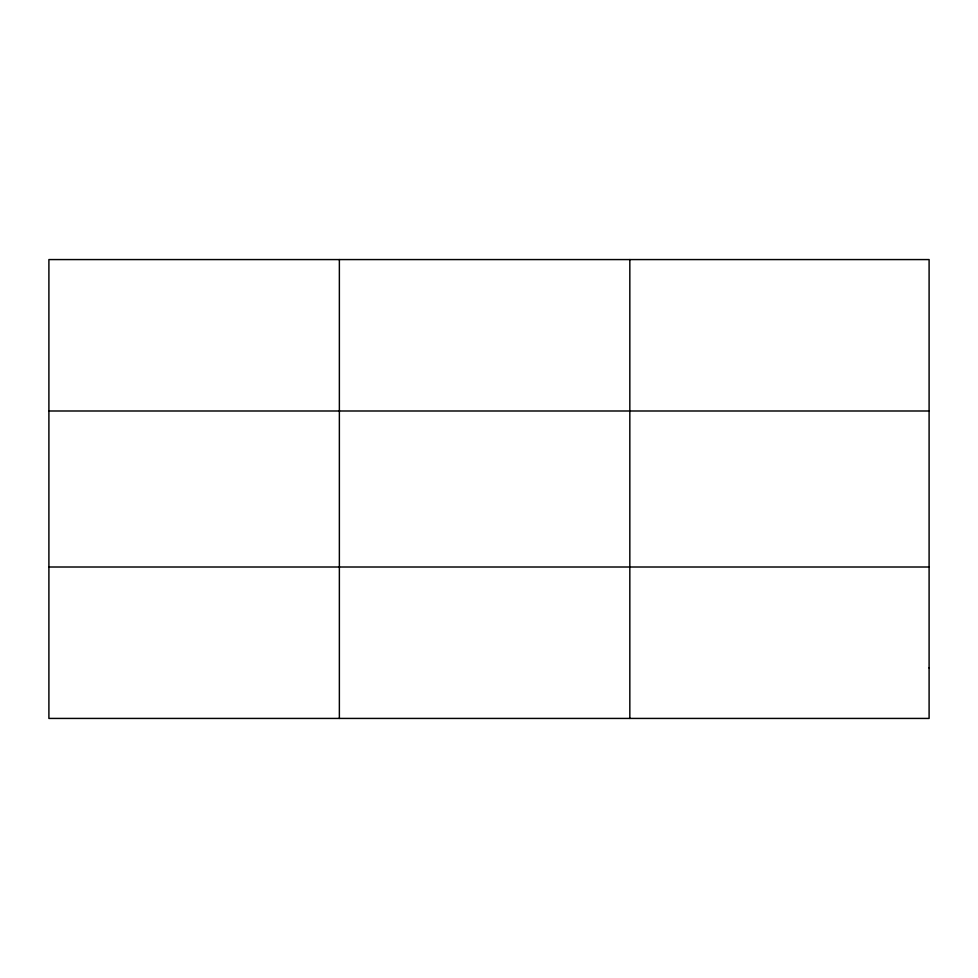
<?xml version="1.0" encoding="UTF-8"?>
<svg xmlns="http://www.w3.org/2000/svg" width="978" height="978" viewBox="0 0 978 978"><rect width="100%" height="100%" fill="white"/><g stroke="black" fill="none" stroke-linecap="round" stroke-linejoin="round"><path stroke-width="1.47" d="M339.366 259.573L339.366 718.427M629.832 259.573L629.832 718.427M48.9 410.992L929.1 410.992M48.9 567.008L929.1 567.008M929.1 667.95L929.1 718.427L48.9 718.427L48.9 259.573L929.1 259.573L929.1 667.95"/></g></svg>
